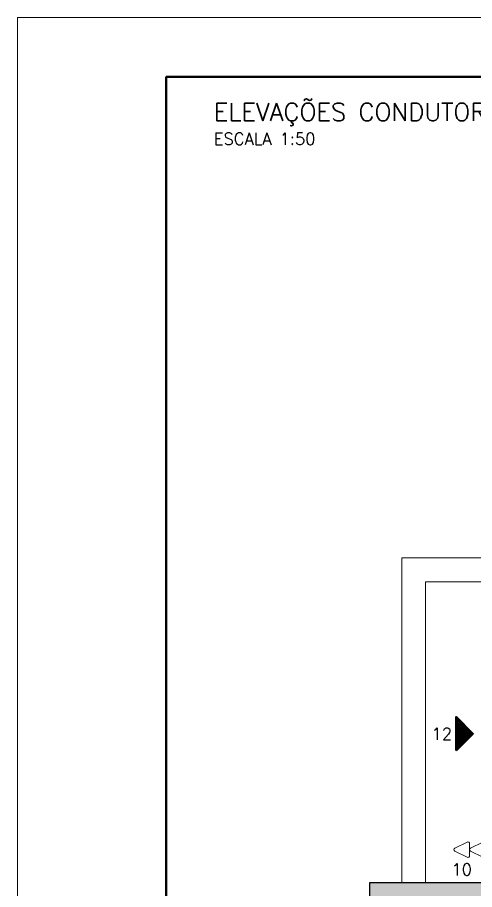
# Model space of a CAD drawing. Extents: x 0 to 175, y -16 to 63.
# Drawn here: x 50 to 53.84, y 22.38 to 29.7 of the extents above; entities that cross this region are included whole.
import ezdxf
from ezdxf.enums import TextEntityAlignment as Align

# ---------------------------------------------------------------- set-up
doc = ezdxf.new("R2010")
doc.units = 0
doc.header["$LTSCALE"] = 0.5
doc.header["$MEASUREMENT"] = 0
doc.layers.get('0').update_dxf_attribs({"linetype": 'CONTINUOUS'})
doc.layers.add('ARQ - HATCH 01', color=172, linetype='CONTINUOUS', transparency=0.6)
for name, color, linetype, lineweight in [('ARQ - PAR01', 172, 'CONTINUOUS', 30), ('ARQ - PAR02', 132, 'CONTINUOUS', 20), ('COT01', 1, 'CONTINUOUS', 9), ('ELE01 - TOM 127V', 130, 'CONTINUOUS', 15), ('ELE01 - TOM 220V TXT', 242, 'CONTINUOUS', 15), ('ELV00 - AUX01', 1, 'CONTINUOUS', 50), ('ELV01 - TXT02', 2, 'CONTINUOUS', 20), ('TXT02', 2, 'CONTINUOUS', 20), ('TXT05', 4, 'CONTINUOUS', 30)]:
    doc.layers.add(name, color=color, linetype=linetype, lineweight=lineweight)
doc.layers.add('ARQ01', color=144, linetype='CONTINUOUS', lineweight=9, transparency=0.5)
doc.layers.add('ELE - GERAL', color=50, linetype='CONTINUOUS')
doc.layers.add('MARGEM', color=1, linetype='CONTINUOUS')
doc.styles.add('ROMANS', font='romans.shx')
doc.styles.add('SIMPLEX', font='SIMPLEX')
doc.styles.get("Standard").update_dxf_attribs({"font": 'romans.shx'})

# ---------------------------------------------------------------- blocks, each defined once
blk = doc.blocks.new('*U310')
at = {"layer": 'ARQ - HATCH 01'}
h = blk.add_hatch(color=256, dxfattribs=at)
h.dxf.hatch_style = 1
h.paths.add_polyline_path([(2.531792526361556, 5.789666540174508), (2.400000000000005, 5.789798994974873), (2.400000000000005, 5.980000000000004), (2.200000000000017, 5.97999999999999), (2.200000000000017, 5.789999999999992), (2.102917818645934, 5.789999999999992), (2.102917818645934, 5.640000000000001), (2.531792526361556, 5.640000000000001)])
h.paths.add_polyline_path([(2.400000000000005, 7.129999999999981), (2.200000000000017, 7.129999999999981), (2.200000000000017, 6.779999999999995), (2.400000000000005, 6.779999999999995)])
h.paths.add_polyline_path([(12.15000000000001, 0.9882359776091931), (12.15000000000001, 5.780000000000001), (3.432092464206186, 5.789798994974873), (3.432092464206186, 5.639999999999986), (12.00000000000001, 5.639999999999986), (12.00000000000002, 1.13538374244466), (11.30673309611276, 1.13538374244466), (11.30673309611277, 0.9853837424446681), (12.00000000000001, 0.9882359776091931)])
h.paths.add_polyline_path([(9.470000000000013, 4.760000000000005), (8.539732668338658, 4.760000000000005), (8.539732668338644, 4.63000000000001), (9.240000000000009, 4.63000000000001), (9.240000000000009, 1.140000000000001), (8.940000000000012, 1.140000000000001), (8.940000000000012, 0.9882359776092082), (9.926251147672389, 0.9882359776092073), (9.92673309611277, 1.13538374244466), (9.470000000000013, 1.13538374244466)], flags=17)
h.paths.add_polyline_path([(7.700000000000016, 4.63000000000001), (7.739732668338653, 4.63000000000001), (7.739732668338654, 4.760000000000005), (7.570000000000022, 4.760000000000005), (7.570000000000022, 0.1499999999999915), (7.020000000000009, 0.1500000000000057), (7.020000000000024, 1.4210854715202e-14), (7.720000000000027, 1.332267629550188e-14), (7.720000000000027, 0.9882359776092065), (7.950000000000017, 0.9882359776092065), (7.950000000000017, 1.140000000000001), (7.700000000000017, 1.140000000000001)])
h.paths.add_polyline_path([(5.059999999999995, 1.270000000000011), (4.240139389066503, 1.269999999999997), (4.240139389066503, 1.072717872125835), (4.930000000000021, 1.072717872125836), (4.930000000000021, 0), (5.640000000000029, 0), (5.640000000000015, 0.1499999999999915), (5.060000000000016, 0.1499999999999915)])
h.paths.add_polyline_path([(0.2100000000000075, 5.640000000000001), (0.1300000000000092, 5.640000000000001), (0.1300000000000092, 6.97999999999999), (0.2199999999999984, 6.980000000000024), (0.2200000000000126, 7.129999999999995), (0, 7.129999999999995), (-4.440892098500626e-16, 1.072717872125836), (0.7100000000000075, 1.072717872125835), (0.7100000000000075, 1.269999999999996), (0.2100000000000075, 1.269999999999996)])
h.paths.add_polyline_path([(3.080000000000012, 1.269999999999996), (2.414314189844845, 1.269999999999996), (2.200000000000017, 1.269999999999996), (1.700000000000017, 1.269999999999996), (1.700000000000017, 1.072717872125835), (3.080000000000012, 1.074687612045253)])
h.paths.add_polyline_path([(5.060000000000016, 4.837696401779515), (4.935261200635324, 4.837696401779515), (4.935261200635324, 4.197696401779515), (5.060000000000016, 4.197696401779515)], flags=17)
at = {"layer": 'ARQ - PAR01'}
blk.add_lwpolyline([(5.059999999999995, 1.270000000000011), (4.240139389066503, 1.269999999999997), (4.240139389066503, 1.072717872125835), (4.930000000000021, 1.072717872125836), (4.930000000000021, 0), (5.640000000000029, 0), (5.640000000000015, 0.1499999999999915), (5.060000000000016, 0.1499999999999915)], close=True, dxfattribs=at)
at = {"layer": 'ARQ - PAR02'}
blk.add_lwpolyline([(2.400000000000019, 1.072717872125835), (2.200000000000017, 1.072717872125835), (2.200000000000017, 0.269999999999996), (4.930000000000021, 0.269999999999996), (4.930000000000021, 0.4699999999999847), (2.400000000000019, 0.4699999999999847), (2.400000000000019, 1.072717872125835)], dxfattribs=at)
blk = doc.blocks.new('*U178')
blk.add_lwpolyline([(0, 0), (-2.248201624865942e-15, -0.1008202958139464)])
blk.add_lwpolyline([(0.06414589803374758, -0.1225284997464472), (0.01341640786499371, -0.2239874800839492, -0.6180339887498951), (-0.01341640786500375, -0.2239874800839486), (-0.06414589803375306, -0.1225284997464443, -0.5575365158350511), (-0.05072949016875383, -0.1008202958139452), (0.05072949016874932, -0.1008202958139475, -0.5575365158350514)], format="xyb", close=True)
blk = doc.blocks.new('*U170')
blk.add_lwpolyline([(0.0641458980337477, -0.1225284997464471), (0.01341640786499393, -0.2239874800839492, -0.6180339887498951), (-0.01341640786500353, -0.2239874800839486), (-0.06414589803375292, -0.1225284997464443, -0.5575365158350511), (-0.05072949016875372, -0.1008202958139452), (0.05072949016874939, -0.1008202958139475, -0.5575365158350514)], format="xyb", close=True)
blk = doc.blocks.new('*U308')
at = {"layer": 'ARQ01', "rotation": 270}
blk.add_blockref('*U310', (-1.072717872125835, 0), dxfattribs=at)
at = {"layer": 'ELE01 - TOM 127V', "rotation": 270.0000000000002}
blk.add_blockref('*U178', (-2.144023333708655e-16, -4.650069694533252), dxfattribs=at)
at = {"layer": 'ELE01 - TOM 220V TXT', "rotation": 270.0000000000002}
blk.add_blockref('*U170', (-0.1314589803374313, -4.650069694533246), dxfattribs=at)
at = {"layer": 'ELE01 - TOM 220V TXT', "insert": (-0.298008766320095, -4.815799184701841), "char_height": 0.1, "attachment_point": 5}
blk.add_mtext_dynamic_manual_height_columns('10', width=0.048591202407124, gutter_width=12.5, heights=[0], dxfattribs=at)
blk = doc.blocks.new('*U223')
at = {"layer": 'ELV00 - AUX01'}
blk.add_lwpolyline([(-0.04714045207910332, -0.1414213562373068), (0.09428090415820614, -4.937023012629993e-15), (-0.0471404520791028, 0.1414213562373117)], close=True, dxfattribs=at)
for points in [[(-0.02860491817317062, -0.1087436867076445), (0.07660323462854235, -0.003535533905937176, 0.4142135623730948), (0.07660323462854253, 0.003535533905928315), (-0.02860491817317005, 0.1087436867076466, 0.6681786379193075), (-0.03714045207910288, 0.1052081528017139), (-0.03714045207910327, -0.1052081528017116, 0.6681786379192894)], [(-0.0186049181731706, -0.08460155108391444), (0.06246109900481142, -0.003535533905936795, 0.4142135623730949), (0.0624610990048116, 0.003535533905928673), (-0.01860491817317017, 0.08460155108391483, 0.668178637919308), (-0.02714045207910297, 0.08106601717798219), (-0.02714045207910322, -0.08106601717798158, 0.6681786379192899)], [(-0.008604918173170582, -0.06045941546018442), (0.04831896338108049, -0.00353553390593641, 0.4142135623730951), (0.04831896338108067, 0.003535533905929054), (-0.008604918173170217, 0.06045941546018298, 0.6681786379193079), (-0.01714045207910301, 0.05692388155425035), (-0.0171404520791032, -0.05692388155425158, 0.6681786379192898)], [(0.001395081826829443, -0.03631727983645437), (0.03417682775734956, -0.003535533905936028, 0.4142135623730951), (0.03417682775734974, 0.00353553390592944), (0.001395081826829742, 0.03631727983645117, 0.6681786379193079), (-0.007140452079103084, 0.03278174593051856), (-0.007140452079103177, -0.03278174593052153, 0.6681786379192898)], [(0.01139508182682947, -0.01217514421272432), (0.0200346921336186, -0.003535533905935639, 0.414213562373095), (0.02003469213361881, 0.003535533905929825), (0.0113950818268297, 0.01217514421271937, 0.6681786379193079), (0.002859547920896876, 0.00863961030678675), (0.002859547920896847, -0.00863961030679148, 0.6681786379192899)]]:
    blk.add_lwpolyline(points, format="xyb", close=True, dxfattribs=at)
at = {"layer": 'ELV01 - TXT02', "style": 'ROMANS'}
blk.add_attdef('NOME', text='', height=0.1, dxfattribs=at).set_placement((-0.1671404520791026, 2.706168622523819e-15), align=Align.MIDDLE_CENTER)
blk = doc.blocks.new('MAR-A1')
at = {"layer": 'MARGEM', "color": 2, "lineweight": 20}
blk.add_lwpolyline([(-83.09999999999998, 58.4), (-83.09999999999998, -1), (1, -1), (1, 58.4)], close=True, dxfattribs=at)
at = {"layer": 'MARGEM', "color": 6, "lineweight": 50}
blk.add_lwpolyline([(-80.59999999999998, -5.551115123125783e-16), (0, 0), (0, 57.4), (-80.59999999999998, 57.4)], close=True, dxfattribs=at)

msp = doc.modelspace()

# ---------------------------------------------------------------- block references
at = {"layer": 'COT01', "xscale": 0.5, "yscale": 0.5, "zscale": 0.5}
msp.add_blockref('MAR-A1', (91.54999923006085, 0.4999996124924311), dxfattribs=at)
at = {"layer": 'ELE - GERAL'}
msp.add_blockref('*U308', (54.03031980663764, 27.36037760888608), dxfattribs=at)
at = {"layer": 'ELV00 - AUX01'}
msp.add_blockref('*U223', (53.73161785589505, 23.68361648093175), dxfattribs=at).add_auto_attribs({'NOME': '12'})

# ---------------------------------------------------------------- texts
at = {"layer": 'TXT02', "style": 'SIMPLEX'}
msp.add_text('ESCALA 1:50', height=0.1, dxfattribs=at).set_placement((51.64999923006086, 28.63111444393204))
at = {"layer": 'TXT05', "style": 'SIMPLEX'}
msp.add_text('ELEVAÇÕES CONDUTORES E ELETRODUTOS ', height=0.15, dxfattribs=at).set_placement((51.64999923006086, 28.83111444393209))

doc.saveas('drawing.dxf')
